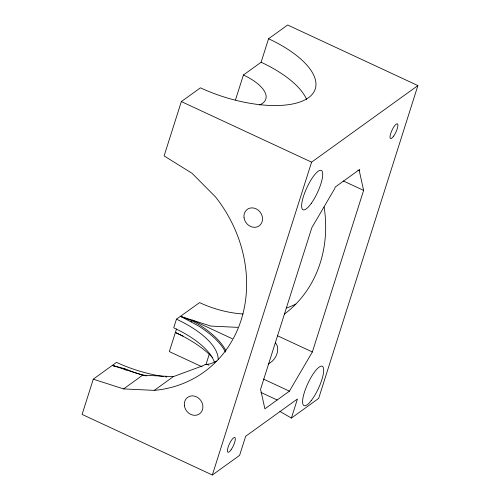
<?xml version="1.0" encoding="UTF-8"?>
<svg xmlns="http://www.w3.org/2000/svg" width="500" height="500" viewBox="0 0 500 500"><rect width="100%" height="100%" fill="white"/><g stroke="black" fill="none" stroke-linecap="round" stroke-linejoin="round"><path stroke-width="0.75" d="M225.431 352.062A84.738 35.275 17.6 0 0 198.544 325.969L191.112 321.95L191.537 320.594L192.219 320.106L210.831 326.081L237.662 327.362M163.863 376.569A74.569 31.044 17.6 0 1 116.494 362.362L93.281 379.175L82.1 414.425L212.35 475L239.606 455.369L245.662 436.269L297.456 398.969L291.4 418.062L279.906 411.425M291.4 418.062L318.656 398.425L417.9 85.575L287.65 25L268.569 38.744A84.738 35.275 17.6 0 1 308.5 97.706A84.738 35.275 17.6 0 1 200.425 87.831L181.344 101.575L164.106 155.919L192.013 173.263L215.6 197.031A128.8 111.869 54.2 0 1 154.269 390.375L123.606 388.913L93.281 379.175M235.475 99.975L243.4 75.006L261.119 62.244L268.569 38.744M243.012 313.988A128.8 111.869 54.2 0 1 199.594 302.6L176.462 319.169L173.719 327.806A74.569 31.044 17.6 0 1 214.438 362.275M176.488 329.031L169.331 351.594L202.062 366.819M206.012 364.444L209.275 354.162M212.35 475L311.588 162.15L417.9 85.575M359.306 170.844L359.769 169.375L335.238 187.044L334.775 188.512L311.825 227.706L260.575 389.269L264.881 408.831L289.419 391.156L312.362 351.969L363.619 190.4L359.306 170.844L357.9 170.188M146.331 375.956A84.738 35.275 17.6 0 1 133.144 372.031L124.756 368.7L124.075 369.188L112.362 365.431M123.606 388.913L142.688 375.163L173.35 376.631L203.581 365.475L204.675 364.688L210.456 363.837A128.8 111.869 54.2 0 0 216.8 361.031M154.269 390.375L173.35 376.631M268.288 364.038L272.162 361.325A19.906 18.088 -12.4 0 0 277.381 352.306C277.994 349.094 277.894 345.194 275.338 342.831M124.756 368.7L113.138 365.637L115.894 366.731M180.512 316.344L191.112 321.95M142.688 375.163L124.075 369.188L126.181 370.169M181.344 101.575L311.588 162.15M343.338 180.969L363.619 190.4M277.406 335.706L312.362 351.969M232.3 338.744L192.219 320.106L181.213 316.606L191.537 320.594L198.969 324.619A84.738 35.275 17.6 0 1 225.856 350.712M183.05 336.062L175.387 332.5A84.738 35.275 17.6 0 1 212.594 357.644M263.406 379.062L289.419 391.156M207.438 364.556L208.831 365.206M260.981 392.475L277.15 399.994M166.894 376.975A74.569 31.044 17.6 0 1 165.381 376.781M176.462 319.169A74.569 31.044 17.6 0 1 218.169 359.338M295.85 304.088A128.8 111.869 54.2 0 1 286.7 307.975M261.119 62.244A84.738 35.275 17.6 0 1 306.65 99.506M243.4 75.006A40.675 16.931 17.6 0 1 259.425 105.006M324.113 206.969A128.8 111.869 54.2 0 1 284.438 314.081M393.663 136.125A8.137 2.188 -65.1 0 0 397.537 123.912A8.137 2.188 -65.1 0 0 390.694 133.556A8.137 2.188 -65.1 0 0 393.663 136.125M231.069 449.794A8.137 2.188 -65.1 0 0 234.944 437.581A8.137 2.188 -65.1 0 0 228.1 447.225A8.137 2.188 -65.1 0 0 231.069 449.794M311.131 400.731A21.694 5.831 -65.1 0 0 323.137 367.125A21.694 5.831 -65.1 0 0 305.169 390.037A21.694 5.831 -65.1 0 0 311.131 400.731M311.381 203.238A21.694 5.831 -65.1 0 0 321.712 170.675A21.694 5.831 -65.1 0 0 303.463 196.381A21.694 5.831 -65.1 0 0 311.381 203.238M244.044 217.831A10.169 8.831 54.2 0 0 259.094 225.912A10.169 8.831 54.2 0 0 256.575 209.056A10.169 8.831 54.2 0 0 244.044 217.831M184.331 405.231A10.169 8.831 54.2 0 0 199 414.212A10.169 8.831 54.2 0 0 197.469 397.362A10.169 8.831 54.2 0 0 184.331 405.231"/></g></svg>
